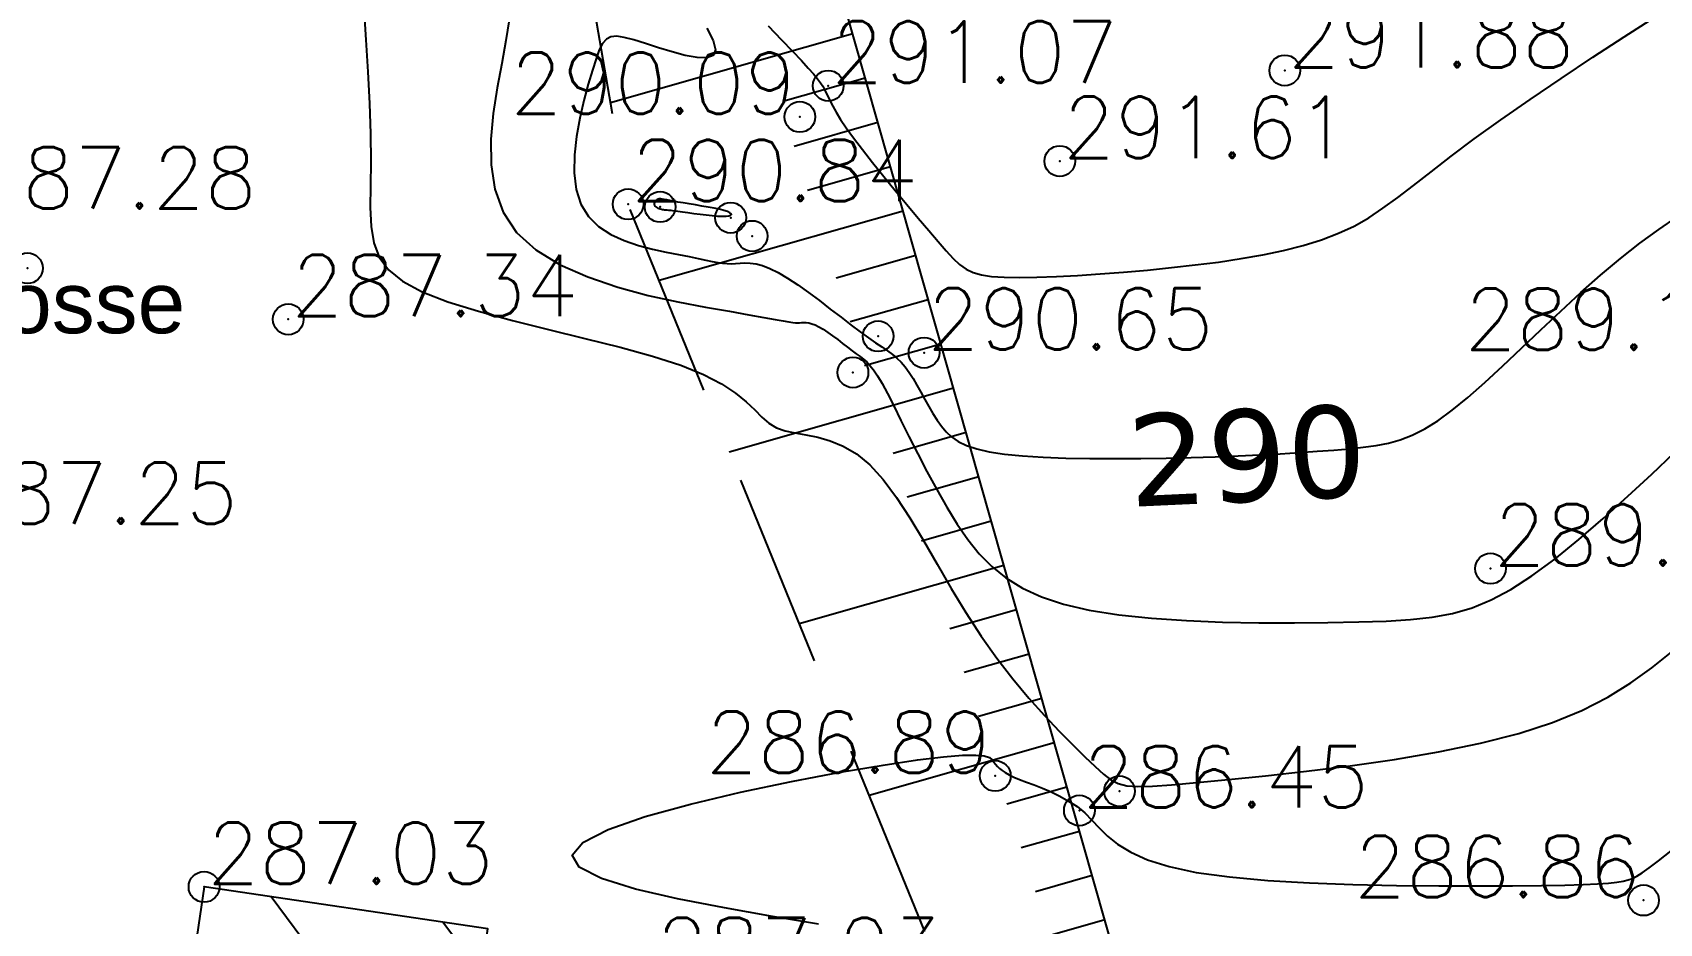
# Model space of a CAD drawing. Header units: millimetres. Extents: x 524954 to 526204, y 9523489 to 9524010.
# Drawn here: x 525951.57 to 525978.07, y 9523723.91 to 9523738.42 of the extents above; entities that cross this region are included whole.
import ezdxf
from ezdxf.enums import TextEntityAlignment as Align

# ---------------------------------------------------------------- set-up
doc = ezdxf.new("R2010")
doc.units = ezdxf.units.MM
doc.header["$PDMODE"] = 32
doc.header["$PDSIZE"] = 0.5
doc.linetypes.add('CACHE2', pattern=[4.7625, 3.175, -1.5875])
for name, color, linetype in [('Bas_Talus', 40, 'CACHE2'), ('Bati', 6, 'Continuous'), ('Bati_H', 1, 'Continuous'), ('CN_01_00', 3, 'Continuous'), ('CN_02_00', 4, 'Continuous'), ('CN_10_00', 1, 'Continuous'), ('Cotation Courbes de niveau', 7, 'Continuous'), ('Haut_Talus', 30, 'Continuous'), ('Talus', 2, 'Continuous'), ('TopoAlt', 3, 'Continuous'), ('TOPOJIS', 7, 'Continuous'), ('Toponomie', 7, 'CACHE2')]:
    doc.layers.add(name, color=color, linetype=linetype)
doc.styles.add('Simplex 1.0', font='Simplex.shx', dxfattribs={"width": 0.99, "height": 1})
doc.styles.get("Standard").update_dxf_attribs({"font": 'arial.ttf'})
doc.styles.add('Verdana 1.0', font='verdana.ttf', dxfattribs={"width": 0.99, "height": 1})

# ---------------------------------------------------------------- blocks, each defined once
blk = doc.blocks.new('TCPOINT M')
at = {"color": 0}
blk.add_point((0, 0), dxfattribs=at)
at = {"layer": 'TopoAlt', "style": 'Simplex 1.0', "width": 0.99}
blk.add_attdef('ALT', (0.15, 0.15), '', height=1, dxfattribs=at)

msp = doc.modelspace()

# ---------------------------------------------------------------- hatches: boundary and pattern name
at = {"layer": 'Bati_H'}
h = msp.add_hatch(dxfattribs=at)
h.set_pattern_fill('_U', color=256, scale=2, angle=-53.3799, style=0, pattern_type=0)
h.set_pattern_definition([(306.620088727, (0, 0), (1.6052167616, 1.1930126354), [])])
h.paths.add_polyline_path([(525954.367, 9523724.509), (525953.403, 9523717.969), (525958.023, 9523717.289), (525958.987, 9523723.828)])

# ---------------------------------------------------------------- linework, layer by layer
at = {"layer": 'Bas_Talus', "flags": 128}
msp.add_lwpolyline([(525965.486, 9523714.445), (525966.272, 9523716.957), (525966.445, 9523722.954), (525961.273, 9523735.625), (525960.515, 9523740.034), (525958.478, 9523750.596), (525953.556, 9523755.272), (525948.822, 9523754.787), (525939.478, 9523755.151), (525934.376, 9523755.444), (525928.247, 9523755.547)], dxfattribs=at)
at = {"layer": 'Bati', "flags": 128}
msp.add_lwpolyline([(525954.367, 9523724.509), (525953.403, 9523717.969), (525958.023, 9523717.289), (525958.987, 9523723.828)], close=True, dxfattribs=at)
at = {"layer": 'CN_01_00', "flags": 128}
for points, elevation in [([(525959.337, 9523738.625), (525959.285, 9523738.289), (525959.215, 9523737.917), (525959.141, 9523737.518), (525959.077, 9523737.102), (525959.04, 9523736.682), (525959.044, 9523736.267), (525959.105, 9523735.869), (525959.237, 9523735.498), (525959.457, 9523735.166), (525959.772, 9523734.881), (525960.167, 9523734.64), (525960.619, 9523734.44), (525961.104, 9523734.275), (525961.601, 9523734.141), (525962.084, 9523734.034), (525962.533, 9523733.949), (525962.924, 9523733.881), (525963.239, 9523733.826), (525963.483, 9523733.783), (525963.667, 9523733.75), (525963.8, 9523733.726), (525963.893, 9523733.71), (525963.955, 9523733.7), (525963.998, 9523733.695), (525964.031, 9523733.694), (525964.063, 9523733.696), (525964.097, 9523733.698), (525964.133, 9523733.7), (525964.172, 9523733.698), (525964.215, 9523733.692), (525964.264, 9523733.68), (525964.318, 9523733.66), (525964.38, 9523733.629), (525964.45, 9523733.588), (525964.526, 9523733.538), (525964.605, 9523733.481), (525964.687, 9523733.42), (525964.768, 9523733.357), (525964.847, 9523733.296), (525964.922, 9523733.239), (525964.99, 9523733.187), (525965.051, 9523733.143), (525965.106, 9523733.101), (525965.159, 9523733.056), (525965.213, 9523732.999), (525965.271, 9523732.926), (525965.336, 9523732.83), (525965.41, 9523732.704), (525965.498, 9523732.543), (525965.601, 9523732.341), (525965.718, 9523732.105), (525965.848, 9523731.843), (525965.99, 9523731.562), (525966.141, 9523731.271), (525966.299, 9523730.978), (525966.464, 9523730.691), (525966.634, 9523730.418), (525966.808, 9523730.166), (525966.993, 9523729.935), (525967.197, 9523729.727), (525967.428, 9523729.54), (525967.695, 9523729.376), (525968.004, 9523729.234), (525968.364, 9523729.114), (525968.784, 9523729.016), (525969.266, 9523728.94), (525969.8, 9523728.884), (525970.369, 9523728.846), (525970.956, 9523728.822), (525971.547, 9523728.81), (525972.124, 9523728.808), (525972.672, 9523728.814), (525973.174, 9523728.824), (525973.619, 9523728.838), (525974.014, 9523728.862), (525974.371, 9523728.901), (525974.702, 9523728.963), (525975.018, 9523729.055), (525975.331, 9523729.183), (525975.652, 9523729.354), (525975.994, 9523729.574), (525976.364, 9523729.848), (525976.755, 9523730.165), (525977.156, 9523730.51), (525977.556, 9523730.87), (525977.945, 9523731.231), (525978.311, 9523731.578)], 289), ([(525963.553, 9523738.528), (525963.771, 9523738.304), (525963.951, 9523738.117), (525964.095, 9523737.965), (525964.208, 9523737.843), (525964.295, 9523737.746), (525964.36, 9523737.667), (525964.408, 9523737.602), (525964.445, 9523737.545), (525964.474, 9523737.491), (525964.501, 9523737.435), (525964.53, 9523737.374), (525964.563, 9523737.303), (525964.606, 9523737.22), (525964.662, 9523737.122), (525964.734, 9523737.006), (525964.827, 9523736.867), (525964.945, 9523736.704), (525965.09, 9523736.514), (525965.255, 9523736.303), (525965.436, 9523736.079), (525965.625, 9523735.849), (525965.815, 9523735.62), (525965.999, 9523735.4), (525966.171, 9523735.196), (525966.324, 9523735.016), (525966.454, 9523734.864), (525966.567, 9523734.741), (525966.671, 9523734.643), (525966.778, 9523734.568), (525966.894, 9523734.512), (525967.03, 9523734.474), (525967.194, 9523734.449), (525967.396, 9523734.436), (525967.642, 9523734.432), (525967.928, 9523734.436), (525968.248, 9523734.447), (525968.595, 9523734.465), (525968.962, 9523734.489), (525969.344, 9523734.518), (525969.734, 9523734.553), (525970.124, 9523734.592), (525970.51, 9523734.636), (525970.888, 9523734.684), (525971.256, 9523734.739), (525971.611, 9523734.801), (525971.949, 9523734.872), (525972.27, 9523734.953), (525972.569, 9523735.046), (525972.846, 9523735.151), (525973.098, 9523735.27), (525973.335, 9523735.406), (525973.568, 9523735.56), (525973.808, 9523735.734), (525974.065, 9523735.932), (525974.351, 9523736.155), (525974.677, 9523736.406), (525975.054, 9523736.687), (525975.488, 9523736.998), (525975.966, 9523737.331), (525976.471, 9523737.674), (525976.987, 9523738.017), (525977.495, 9523738.349), (525977.978, 9523738.659)], 291), ([(525964.372, 9523723.9), (525963.625, 9523724.028), (525962.842, 9523724.166), (525962.079, 9523724.315), (525961.393, 9523724.475), (525960.841, 9523724.647), (525960.479, 9523724.83), (525960.364, 9523725.024), (525960.534, 9523725.23), (525960.949, 9523725.442), (525961.554, 9523725.653), (525962.292, 9523725.858), (525963.105, 9523726.051), (525963.937, 9523726.225), (525964.73, 9523726.375), (525965.427, 9523726.493), (525965.985, 9523726.577), (525966.409, 9523726.629), (525966.72, 9523726.654), (525966.935, 9523726.656), (525967.075, 9523726.642), (525967.158, 9523726.614), (525967.204, 9523726.58), (525967.232, 9523726.542), (525967.258, 9523726.506), (525967.287, 9523726.472), (525967.322, 9523726.438), (525967.364, 9523726.404), (525967.416, 9523726.37), (525967.479, 9523726.335), (525967.557, 9523726.298), (525967.65, 9523726.259), (525967.761, 9523726.216), (525967.886, 9523726.169), (525968.021, 9523726.116), (525968.163, 9523726.056), (525968.306, 9523725.987), (525968.448, 9523725.907), (525968.585, 9523725.817), (525968.712, 9523725.713), (525968.828, 9523725.596), (525968.946, 9523725.469), (525969.08, 9523725.337), (525969.246, 9523725.204), (525969.459, 9523725.073), (525969.733, 9523724.951), (525970.084, 9523724.84), (525970.527, 9523724.746), (525971.07, 9523724.671), (525971.693, 9523724.615), (525972.372, 9523724.574), (525973.079, 9523724.547), (525973.79, 9523724.532), (525974.477, 9523724.525), (525975.116, 9523724.524), (525975.679, 9523724.527), (525976.149, 9523724.533), (525976.528, 9523724.54), (525976.83, 9523724.549), (525977.064, 9523724.559), (525977.243, 9523724.572), (525977.378, 9523724.587), (525977.48, 9523724.604), (525977.56, 9523724.624), (525977.63, 9523724.647), (525977.702, 9523724.682), (525977.789, 9523724.736), (525977.903, 9523724.817), (525978.056, 9523724.934), (525978.261, 9523725.096)], 287)]:
    msp.add_lwpolyline(points, dxfattribs=dict(at, elevation=elevation))
at = {"layer": 'CN_01_00', "elevation": 291, "flags": 128}
msp.add_lwpolyline([(525962.16, 9523735.502), (525962.248, 9523735.49), (525962.345, 9523735.476), (525962.445, 9523735.463), (525962.546, 9523735.451), (525962.642, 9523735.44), (525962.731, 9523735.433), (525962.807, 9523735.429), (525962.869, 9523735.43), (525962.914, 9523735.436), (525962.943, 9523735.445), (525962.956, 9523735.457), (525962.951, 9523735.471), (525962.93, 9523735.487), (525962.891, 9523735.505), (525962.835, 9523735.523), (525962.762, 9523735.542), (525962.675, 9523735.56), (525962.578, 9523735.578), (525962.475, 9523735.596), (525962.371, 9523735.613), (525962.268, 9523735.629), (525962.172, 9523735.645), (525962.086, 9523735.659), (525962.013, 9523735.673), (525961.952, 9523735.685), (525961.903, 9523735.695), (525961.862, 9523735.703), (525961.83, 9523735.709), (525961.804, 9523735.712), (525961.782, 9523735.712), (525961.763, 9523735.709), (525961.746, 9523735.702), (525961.731, 9523735.693), (525961.718, 9523735.681), (525961.708, 9523735.667), (525961.701, 9523735.652), (525961.698, 9523735.637), (525961.698, 9523735.622), (525961.703, 9523735.607), (525961.712, 9523735.594), (525961.726, 9523735.582), (525961.742, 9523735.572), (525961.76, 9523735.563), (525961.779, 9523735.555), (525961.798, 9523735.548), (525961.817, 9523735.543), (525961.835, 9523735.539), (525961.85, 9523735.537), (525961.866, 9523735.535), (525961.883, 9523735.534), (525961.905, 9523735.532), (525961.934, 9523735.53), (525961.972, 9523735.526), (525962.02, 9523735.52), (525962.083, 9523735.513), (525962.16, 9523735.502)], close=True, dxfattribs=at)
at = {"layer": 'CN_02_00', "elevation": 288, "flags": 128}
msp.add_lwpolyline([(525956.967, 9523738.812), (525957.003, 9523738.302), (525957.035, 9523737.781), (525957.061, 9523737.265), (525957.078, 9523736.773), (525957.084, 9523736.319), (525957.079, 9523735.919), (525957.075, 9523735.569), (525957.088, 9523735.264), (525957.131, 9523734.997), (525957.221, 9523734.763), (525957.372, 9523734.556), (525957.599, 9523734.37), (525957.917, 9523734.198), (525958.336, 9523734.036), (525958.835, 9523733.881), (525959.391, 9523733.731), (525959.978, 9523733.585), (525960.57, 9523733.441), (525961.143, 9523733.297), (525961.672, 9523733.152), (525962.131, 9523733.004), (525962.503, 9523732.852), (525962.794, 9523732.699), (525963.02, 9523732.55), (525963.195, 9523732.407), (525963.335, 9523732.275), (525963.454, 9523732.159), (525963.567, 9523732.061), (525963.688, 9523731.986), (525963.83, 9523731.935), (525963.991, 9523731.9), (525964.17, 9523731.869), (525964.363, 9523731.83), (525964.566, 9523731.774), (525964.778, 9523731.688), (525964.993, 9523731.561), (525965.211, 9523731.381), (525965.427, 9523731.142), (525965.643, 9523730.85), (525965.861, 9523730.516), (525966.082, 9523730.151), (525966.307, 9523729.765), (525966.537, 9523729.37), (525966.776, 9523728.975), (525967.023, 9523728.593), (525967.279, 9523728.232), (525967.541, 9523727.895), (525967.801, 9523727.584), (525968.054, 9523727.3), (525968.294, 9523727.045), (525968.516, 9523726.821), (525968.714, 9523726.629), (525968.881, 9523726.471), (525969.017, 9523726.347), (525969.136, 9523726.255), (525969.256, 9523726.192), (525969.396, 9523726.156), (525969.576, 9523726.142), (525969.813, 9523726.149), (525970.126, 9523726.172), (525970.535, 9523726.209), (525971.05, 9523726.258), (525971.655, 9523726.319), (525972.324, 9523726.393), (525973.033, 9523726.481), (525973.758, 9523726.585), (525974.474, 9523726.707), (525975.157, 9523726.847), (525975.782, 9523727.006), (525976.33, 9523727.185), (525976.809, 9523727.384), (525977.23, 9523727.6), (525977.605, 9523727.832), (525977.948, 9523728.078), (525978.27, 9523728.335)], dxfattribs=at)
at = {"layer": 'CN_10_00', "elevation": 290, "flags": 128}
msp.add_lwpolyline([(525962.554, 9523738.491), (525962.659, 9523738.29), (525962.697, 9523738.139), (525962.659, 9523738.048), (525962.554, 9523738.009), (525962.397, 9523738.012), (525962.204, 9523738.048), (525961.989, 9523738.104), (525961.768, 9523738.173), (525961.555, 9523738.242), (525961.366, 9523738.301), (525961.212, 9523738.342), (525961.09, 9523738.36), (525960.995, 9523738.352), (525960.92, 9523738.315), (525960.858, 9523738.244), (525960.804, 9523738.139), (525960.751, 9523737.994), (525960.693, 9523737.808), (525960.625, 9523737.578), (525960.555, 9523737.315), (525960.488, 9523737.028), (525960.434, 9523736.728), (525960.401, 9523736.428), (525960.396, 9523736.136), (525960.427, 9523735.865), (525960.503, 9523735.626), (525960.627, 9523735.426), (525960.794, 9523735.264), (525960.993, 9523735.134), (525961.212, 9523735.032), (525961.443, 9523734.953), (525961.673, 9523734.892), (525961.895, 9523734.845), (525962.096, 9523734.806), (525962.268, 9523734.772), (525962.415, 9523734.742), (525962.538, 9523734.715), (525962.643, 9523734.694), (525962.733, 9523734.677), (525962.812, 9523734.665), (525962.885, 9523734.658), (525962.954, 9523734.656), (525963.024, 9523734.66), (525963.097, 9523734.665), (525963.176, 9523734.668), (525963.261, 9523734.665), (525963.357, 9523734.652), (525963.463, 9523734.625), (525963.583, 9523734.58), (525963.719, 9523734.514), (525963.871, 9523734.423), (525964.037, 9523734.313), (525964.211, 9523734.188), (525964.389, 9523734.055), (525964.567, 9523733.918), (525964.741, 9523733.784), (525964.904, 9523733.658), (525965.054, 9523733.545), (525965.187, 9523733.45), (525965.303, 9523733.37), (525965.405, 9523733.301), (525965.496, 9523733.239), (525965.577, 9523733.179), (525965.65, 9523733.118), (525965.719, 9523733.052), (525965.785, 9523732.975), (525965.85, 9523732.886), (525965.914, 9523732.786), (525965.978, 9523732.677), (525966.043, 9523732.563), (525966.108, 9523732.446), (525966.173, 9523732.33), (525966.239, 9523732.216), (525966.306, 9523732.109), (525966.375, 9523732.009), (525966.451, 9523731.918), (525966.541, 9523731.836), (525966.65, 9523731.763), (525966.785, 9523731.698), (525966.951, 9523731.642), (525967.154, 9523731.595), (525967.402, 9523731.557), (525967.697, 9523731.528), (525968.033, 9523731.506), (525968.402, 9523731.492), (525968.796, 9523731.484), (525969.205, 9523731.482), (525969.622, 9523731.485), (525970.039, 9523731.492), (525970.445, 9523731.501), (525970.835, 9523731.514), (525971.207, 9523731.528), (525971.56, 9523731.544), (525971.893, 9523731.562), (525972.206, 9523731.581), (525972.498, 9523731.602), (525972.769, 9523731.623), (525973.017, 9523731.644), (525973.245, 9523731.667), (525973.455, 9523731.695), (525973.655, 9523731.734), (525973.85, 9523731.788), (525974.045, 9523731.864), (525974.247, 9523731.966), (525974.462, 9523732.099), (525974.694, 9523732.269), (525974.95, 9523732.478), (525975.225, 9523732.722), (525975.518, 9523732.992), (525975.824, 9523733.282), (525976.14, 9523733.582), (525976.462, 9523733.885), (525976.788, 9523734.185), (525977.113, 9523734.472), (525977.434, 9523734.741), (525977.749, 9523734.989), (525978.058, 9523735.215), (525978.358, 9523735.418)], dxfattribs=at)
at = {"layer": 'Haut_Talus', "flags": 128}
msp.add_lwpolyline([(525967.078, 9523715.393), (525969.418, 9523722.631), (525959.774, 9523756.519), (525939.115, 9523760.131), (525935.884, 9523761.485), (525927.751, 9523762.611)], dxfattribs=at)
at = {"layer": 'Talus'}
for p, q in [((525964.931, 9523738.399), (525960.989, 9523737.277)), ((525965.136, 9523737.677), (525963.796, 9523737.296)), ((525965.341, 9523736.956), (525963.976, 9523736.567)), ((525965.547, 9523736.234), (525964.196, 9523735.85)), ((525965.752, 9523735.513), (525961.78, 9523734.383)), ((525965.957, 9523734.792), (525964.66, 9523734.423)), ((525966.163, 9523734.07), (525964.892, 9523733.709)), ((525966.368, 9523733.349), (525965.124, 9523732.995)), ((525966.573, 9523732.628), (525962.921, 9523731.588)), ((525966.778, 9523731.906), (525965.588, 9523731.567)), ((525966.984, 9523731.185), (525965.819, 9523730.854)), ((525967.189, 9523730.464), (525966.051, 9523730.14)), ((525967.394, 9523729.742), (525964.061, 9523728.794)), ((525967.599, 9523729.021), (525966.515, 9523728.712)), ((525967.805, 9523728.299), (525966.747, 9523727.999)), ((525968.01, 9523727.578), (525966.979, 9523727.285)), ((525968.215, 9523726.857), (525965.202, 9523725.999)), ((525968.421, 9523726.135), (525967.443, 9523725.857)), ((525968.626, 9523725.414), (525967.675, 9523725.143)), ((525968.831, 9523724.693), (525967.907, 9523724.43)), ((525969.036, 9523723.971), (525966.343, 9523723.205))]:
    msp.add_line(p, q, dxfattribs=at)

# ---------------------------------------------------------------- block references
at = {"layer": 'TOPOJIS'}
ref = msp.add_blockref('TCPOINT M', (525971.968, 9523737.803, 291.88), dxfattribs=at)
ref.add_attrib('ALT', '291.88', (525972.018, 9523737.853, 291.88), dxfattribs={"layer": 'TopoAlt', "height": 1, "style": 'Simplex 1.0', "width": 0.99})
ref = msp.add_blockref('TCPOINT M', (525964.533, 9523737.554, 291.07), dxfattribs=at)
ref.add_attrib('ALT', '291.07', (525964.583, 9523737.604, 291.07), dxfattribs={"layer": 'TopoAlt', "height": 1, "style": 'Simplex 1.0', "width": 0.99})
ref = msp.add_blockref('TCPOINT M', (525964.071, 9523737.047, 290.09), dxfattribs=at)
ref.add_attrib('ALT', '290.09', dxfattribs={"layer": 'TopoAlt', "height": 1, "style": 'Simplex 1.0', "width": 0.99}).set_placement((525964.021, 9523737.097, 290.09), align=Align.RIGHT)
ref = msp.add_blockref('TCPOINT M', (525968.304, 9523736.327, 291.61), dxfattribs=at)
ref.add_attrib('ALT', '291.61', (525968.354, 9523736.377, 291.61), dxfattribs={"layer": 'TopoAlt', "height": 1, "style": 'Simplex 1.0', "width": 0.99})
ref = msp.add_blockref('TCPOINT M', (525961.273, 9523735.625, 290.84), dxfattribs=at)
ref.add_attrib('ALT', '290.84', (525961.323, 9523735.675, 290.84), dxfattribs={"layer": 'TopoAlt', "height": 1, "style": 'Simplex 1.0', "width": 0.99})
ref = msp.add_blockref('TCPOINT M', (525950.509, 9523735.505, 287.28), dxfattribs=at)
ref.add_attrib('ALT', '287.28', (525950.559, 9523735.555, 287.28), dxfattribs={"layer": 'TopoAlt', "height": 1, "style": 'Simplex 1.0', "width": 0.99})
for p in [(525961.795, 9523735.581, 291.06), (525962.944, 9523735.405, 291.07), (525963.293, 9523735.107, 290.31), (525951.491, 9523734.583, 287.26), (525965.345, 9523733.476, 290.55), (525964.936, 9523732.886, 288.16), (525969.276, 9523726.068, 287.99)]:
    msp.add_blockref('TCPOINT M', p, dxfattribs=at)
ref = msp.add_blockref('TCPOINT M', (525955.739, 9523733.751, 287.34), dxfattribs=at)
ref.add_attrib('ALT', '287.34', (525955.789, 9523733.801, 287.34), dxfattribs={"layer": 'TopoAlt', "height": 1, "style": 'Simplex 1.0', "width": 0.99})
ref = msp.add_blockref('TCPOINT M', (525966.093, 9523733.207, 290.65), dxfattribs=at)
ref.add_attrib('ALT', '290.65', (525966.143, 9523733.257, 290.65), dxfattribs={"layer": 'TopoAlt', "height": 1, "style": 'Simplex 1.0', "width": 0.99})
ref = msp.add_blockref('TCPOINT M', (525979.612, 9523733.203, 289.11), dxfattribs=at)
ref.add_attrib('ALT', '289.11', dxfattribs={"layer": 'TopoAlt', "height": 1, "style": 'Simplex 1.0', "width": 0.99}).set_placement((525979.562, 9523733.253, 289.11), align=Align.RIGHT)
ref = msp.add_blockref('TCPOINT M', (525950.203, 9523730.371, 287.25), dxfattribs=at)
ref.add_attrib('ALT', '287.25', (525950.253, 9523730.421, 287.25), dxfattribs={"layer": 'TopoAlt', "height": 1, "style": 'Simplex 1.0', "width": 0.99})
ref = msp.add_blockref('TCPOINT M', (525975.319, 9523729.692, 289.33), dxfattribs=at)
ref.add_attrib('ALT', '289.33', (525975.369, 9523729.742, 289.33), dxfattribs={"layer": 'TopoAlt', "height": 1, "style": 'Simplex 1.0', "width": 0.99})
ref = msp.add_blockref('TCPOINT M', (525967.254, 9523726.317, 286.89), dxfattribs=at)
ref.add_attrib('ALT', '286.89', dxfattribs={"layer": 'TopoAlt', "height": 1, "style": 'Simplex 1.0', "width": 0.99}).set_placement((525967.204, 9523726.367, 286.89), align=Align.RIGHT)
ref = msp.add_blockref('TCPOINT M', (525968.623, 9523725.753, 286.45), dxfattribs=at)
ref.add_attrib('ALT', '286.45', (525968.673, 9523725.803, 286.45), dxfattribs={"layer": 'TopoAlt', "height": 1, "style": 'Simplex 1.0', "width": 0.99})
ref = msp.add_blockref('TCPOINT M', (525954.367, 9523724.509, 287.03), dxfattribs=at)
ref.add_attrib('ALT', '287.03', (525954.417, 9523724.559, 287.03), dxfattribs={"layer": 'TopoAlt', "height": 1, "style": 'Simplex 1.0', "width": 0.99})
ref = msp.add_blockref('TCPOINT M', (525977.812, 9523724.291, 286.86), dxfattribs=at)
ref.add_attrib('ALT', '286.86', dxfattribs={"layer": 'TopoAlt', "height": 1, "style": 'Simplex 1.0', "width": 0.99}).set_placement((525977.762, 9523724.341, 286.86), align=Align.RIGHT)
ref = msp.add_blockref('TCPOINT M', (525966.445, 9523722.954, 287.03), dxfattribs=at)
ref.add_attrib('ALT', '287.03', dxfattribs={"layer": 'TopoAlt', "height": 1, "style": 'Simplex 1.0', "width": 0.99}).set_placement((525966.395, 9523723.004, 287.03), align=Align.RIGHT)

# ---------------------------------------------------------------- texts
at = {"layer": 'Cotation Courbes de niveau', "style": 'Verdana 1.0', "width": 0.99}
msp.add_text('290', height=1.5, rotation=2.6394, dxfattribs=at).set_placement((525971.354, 9523731.535, 290), align=Align.MIDDLE_CENTER)
at = {"layer": 'Toponomie', "insert": (525930.818, 9523734.524), "char_height": 1, "width": 42.68298, "attachment_point": 1}
msp.add_mtext('\\pxqc;Fosse', dxfattribs=at)

doc.saveas('drawing.dxf')
